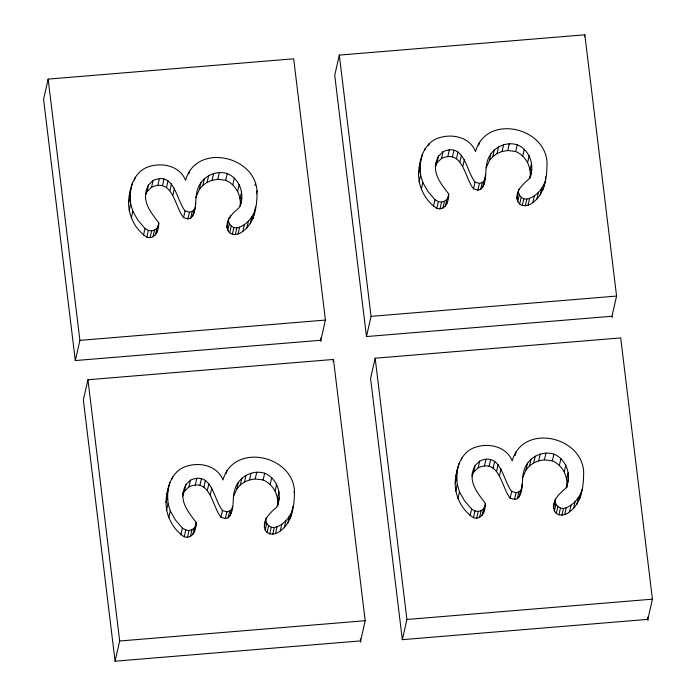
<?xml version="1.0" encoding="UTF-8"?>
<svg xmlns="http://www.w3.org/2000/svg" width="696" height="696" viewBox="0 0 696 696"><rect width="100%" height="100%" fill="white"/><g stroke="black" fill="none" stroke-linecap="round" stroke-linejoin="round"><path stroke-width="1.04" d="M232.76 506.531L231.611 509.298L229.645 511.064L226.87 511.83L222.476 510.516C213.576 499.441 211.889 470.557 190.504 480.153L185.945 484.538C177.854 499.772 187.424 510.916 196.176 522.461C196.446 529.264 192.87 539.539 184.24 536.79C171.033 528.151 163.691 511.099 166.675 495.448C168.267 482.928 174.174 469.147 187.668 465.928C200.935 462.013 217.561 466.129 223.007 480.005C233.16 442.534 292.05 454.766 294.443 490.515C294.547 504.67 292.755 521.965 280.27 530.978C275.955 534.745 268.273 535.929 265.202 530.039C261.74 520.434 269.822 513.039 276.39 507.48C283.037 495.448 277.634 478.474 264.671 473.228C251.5 469.147 237.075 477.908 234.335 491.402C232.168 499.798 234.865 511.195 228.114 517.798L225.339 518.563L220.945 517.25C212.045 506.166 210.357 477.291 188.973 486.878L184.423 491.263L182.578 496.248M485.312 178.098L484.164 180.864L482.206 182.63L479.431 183.396L475.037 182.082C466.129 170.999 464.441 142.123 443.065 151.711L438.506 156.095C430.415 171.329 439.976 182.474 448.729 194.027C448.998 200.831 445.431 211.106 436.801 208.356C423.594 199.717 416.251 182.656 419.236 167.014C420.819 154.495 426.735 140.714 440.229 137.495C453.496 133.58 470.122 137.695 475.559 151.571C485.721 114.101 544.611 126.333 547.004 162.081C547.108 176.236 545.316 193.531 532.832 202.536C528.516 206.312 520.834 207.495 517.763 201.596C514.3 192 522.383 184.597 528.951 179.046C535.598 167.005 530.187 150.031 517.224 144.794C504.052 140.705 489.636 149.466 486.895 162.968C484.729 171.355 487.426 182.761 480.675 189.364L477.9 190.121L473.506 188.807C464.606 177.732 462.918 148.848 441.534 158.444L436.975 162.829L435.505 166.814M521.965 487.435L520.808 490.202L518.851 491.968L516.075 492.733L511.682 491.42C502.773 480.344 501.094 451.46 479.709 461.057L475.15 465.441C467.06 480.675 476.621 491.82 485.373 503.365C485.643 510.177 482.076 520.451 473.445 517.702C460.239 509.063 452.896 492.002 455.88 476.36C457.463 463.832 463.379 450.051 476.873 446.832C490.141 442.917 506.766 447.032 512.204 460.909C522.365 423.438 581.256 435.679 583.648 471.418C583.753 485.582 581.96 502.877 569.476 511.882C565.161 515.658 557.479 516.841 554.408 510.942C550.945 501.337 559.027 493.942 565.596 488.392C572.242 476.351 566.831 459.377 553.868 454.131C540.705 450.051 526.28 458.812 523.54 472.306C521.374 480.701 524.071 492.107 517.319 498.701L514.544 499.467L510.151 498.153C501.25 487.078 499.563 458.194 478.178 467.79L473.619 472.175L472.149 476.16M195.35 206.886L194.201 209.653L192.235 211.419L189.46 212.184L185.066 210.871C176.166 199.796 174.478 170.911 153.094 180.508L148.544 184.892C140.453 200.126 150.014 211.271 158.766 222.816C159.036 229.619 155.46 239.894 146.83 237.153C133.623 228.505 126.289 211.454 129.265 195.811C130.857 183.283 136.764 169.502 150.258 166.283C163.534 162.368 180.151 166.483 185.597 180.36C195.75 142.889 254.64 155.13 257.033 190.869C257.137 205.033 255.354 222.329 242.86 231.333C238.545 235.109 230.872 236.292 227.801 230.393C224.33 220.789 232.42 213.394 238.98 207.843C245.627 195.802 240.224 178.829 227.261 173.582C214.09 169.502 199.665 178.263 196.933 191.757C194.758 200.152 197.455 211.558 190.713 218.153L187.929 218.918L183.544 217.604C174.635 206.521 172.947 177.645 151.563 187.233L147.013 191.626L145.908 194.61M128.673 202.858L130.204 196.124L130.796 189.077M166.083 502.503L167.606 495.769L168.206 488.723M418.635 174.061L420.166 167.336L420.758 160.28M455.28 483.407L456.811 476.673L457.402 469.626M193.819 213.62L194.158 209.844M231.229 513.257L231.568 509.489M483.79 184.823L484.12 181.056M520.434 494.169L520.686 491.341M156.965 232.429L157.235 229.55M194.375 532.075L194.645 529.195M446.928 203.641L447.11 201.718M483.581 512.987L483.85 510.098M226.913 227.566L228.845 217.926M264.323 527.211L266.255 517.572M516.884 198.769L518.807 189.138M553.529 508.115L555.452 498.475M529.9 178.254L531.77 169.433M566.544 487.6L568.414 478.77M48.154 79.109L43.57 99.302L75.307 360.563L320.839 340.257L325.423 320.064L293.677 58.803L48.154 79.109L79.901 340.37L75.307 360.563M132.449 182.796L129.265 195.811M87.94 379.746L83.346 399.939L115.092 661.2L360.615 640.894L365.2 620.702L333.462 359.44L87.94 379.746L119.677 641.007L115.092 661.2M134.511 180.168L135.163 177.289M129.143 210.679L130.665 203.945L130.204 196.124M131.353 218.031L132.884 211.297L130.665 203.945M147.013 191.626L148.544 184.892M151.563 187.233L153.094 180.508M143.472 235.213L145.003 228.488L137.939 220.223L132.884 211.297M157.827 185.484L159.349 178.759M146.83 237.153L148.361 230.42L145.003 228.488M150.075 237.614L151.606 230.889L154.512 230.098L156.939 228.253L158.497 225.704M162.455 185.832L163.986 179.107M152.981 236.831L154.512 230.098M155.408 234.978L156.939 228.253M166.501 187.546L168.023 180.812M157.67 227.627L158.766 222.816M169.972 190.608L171.503 183.874M172.904 195.028L174.435 188.303M188.79 173.965L189.442 171.085M183.544 217.604L185.066 210.871M187.929 218.918L189.46 212.184M190.713 218.153L192.235 211.419M192.67 216.386L194.201 209.653M195.245 205.042L195.689 203.119M195.802 197.577L199.404 189.373L200.926 182.639M199.404 189.373L202.884 185.336L204.415 178.611M202.884 185.336L207.112 182.317L208.643 175.583M207.112 182.317L212.08 180.299L213.611 173.565M212.08 180.299L217.796 179.29L219.318 172.564M241.799 198.221L240.277 204.955C241.034 194.628 235.379 184.414 225.73 180.316L227.261 173.582M232.786 184.762L234.308 178.028M168.328 489.175L169.859 482.441M230.35 217.239L230.785 215.316M227.801 230.393L229.323 223.66L228.445 220.832M172.13 478.857L172.573 476.934M237.719 191.191L239.241 184.457M166.544 510.316L168.075 503.591L167.606 495.769M229.706 232.769L231.229 226.035L229.323 223.66M240.033 198.882L241.564 192.148M232.325 234.317L233.856 227.583L231.229 226.035M168.763 517.667L170.294 510.942L168.075 503.591M240.285 206.338L240.946 203.458M235.344 234.648L236.875 227.923C244.983 226.104 251.186 219.362 254.475 211.976M238.11 233.96L239.641 227.227M182.717 494.395L183.379 491.515M242.86 231.333L244.392 224.599M184.423 491.263L185.945 484.538M255.014 185.51L255.449 183.587M246.915 227.914L248.446 221.18M188.973 486.878L190.504 480.153M256.38 193.758L257.033 190.869M250.282 223.703L251.804 216.969M180.882 534.859L182.413 528.133L175.349 519.868L170.294 510.942M195.228 485.129L196.759 478.396M184.24 536.79L185.771 530.065L182.413 528.133M187.485 537.26L189.016 530.535L191.922 529.743L194.349 527.89L195.898 525.35M199.865 485.477L201.388 478.752M190.391 536.477L191.922 529.743M192.818 534.624L194.349 527.89M203.902 487.191L205.433 480.457M195.298 526.307L196.176 522.461M207.382 490.254L208.913 483.52M210.314 494.673L211.836 487.948M226.191 473.611L226.852 470.731M220.945 517.25L222.476 510.516M225.339 518.563L226.87 511.83M228.114 517.798L229.645 511.064M230.08 516.032L231.611 509.298M233.612 496.309L236.805 489.018L238.337 482.285M236.805 489.018L240.294 484.982L241.825 478.256M339.309 55.106L334.724 75.299L366.47 336.56L611.993 316.254L616.578 296.061L584.831 34.8L339.309 55.106L371.055 316.367L366.47 336.56M240.294 484.982L244.522 481.963L246.045 475.229M244.522 481.963L249.49 479.944L251.021 473.21M249.49 479.944L255.197 478.935L256.728 472.21M279.209 497.866L277.678 504.6C278.444 494.273 272.788 484.059 263.14 479.953L264.671 473.228M270.187 484.407L271.718 477.673M265.202 530.039L266.733 523.305L265.855 520.477M275.12 490.837L276.651 484.103M267.107 532.414L268.639 525.68L266.733 523.305M277.443 498.527L278.974 491.794M269.735 533.954L271.257 527.229L268.639 525.68M277.695 505.983L278.348 503.104M272.754 534.293L274.285 527.568C282.393 525.75 288.596 519.007 291.876 511.621M275.52 533.606L277.051 526.872M280.27 530.978L281.802 524.245M284.325 527.559L285.856 520.826M294.008 492.437L294.443 490.515M287.683 523.348L289.214 516.615M333.001 361.459L333.462 359.44M375.161 358.214L370.577 378.406L402.323 639.668L647.846 619.362L652.43 599.169L620.693 337.908L375.161 358.214L406.908 619.475L402.323 639.668M420.889 160.732L422.411 154.007M424.69 150.414L425.125 148.492M419.105 181.882L420.636 175.148L420.166 167.336M428.692 145.534L429.127 143.611M421.324 189.234L422.855 182.5L420.636 175.148M435.278 165.961L435.94 163.073M436.975 162.829L438.506 156.095M441.534 158.444L443.065 151.711M433.443 206.425L434.974 199.691L427.901 191.435L422.855 182.5M447.789 156.696L449.32 149.962M436.801 208.356L438.332 201.623L434.974 199.691M440.046 208.826L441.569 202.092L444.474 201.309L446.91 199.456L448.459 196.907M452.417 157.044L453.949 150.31M442.952 208.034L444.474 201.309M445.379 206.19L446.91 199.456M456.463 158.749L457.994 152.024M447.859 197.873L448.729 194.027M459.943 161.82L461.465 155.086M462.866 166.24L464.397 159.506M478.752 145.177L479.413 142.288M473.506 188.807L475.037 182.082M477.9 190.121L479.431 183.396M480.675 189.364L482.206 182.63M482.641 187.589L484.164 180.864M484.781 178.167L485.651 174.322M486.165 167.875L489.366 160.576L490.897 153.851M489.366 160.576L492.855 156.548L494.377 149.814M492.855 156.548L497.075 153.52L498.606 146.795M497.075 153.52L502.051 151.511L503.573 144.777M502.051 151.511L507.758 150.501L509.289 143.768M530.239 176.158C530.996 165.839 525.35 155.617 515.701 151.519L517.224 144.794M522.748 155.965L524.279 149.24M517.763 201.596L519.294 194.871L518.407 192.044M457.75 469.113L459.064 463.345M527.681 162.403L529.212 155.669M461.335 459.76L461.77 457.837M519.668 203.971L521.2 197.246L519.294 194.871M455.75 491.228L457.281 484.494L456.811 476.673M530.004 170.094L531.527 163.36M522.287 205.52L523.818 198.795L521.2 197.246M530.256 177.55L530.909 174.661M457.968 498.58L459.499 491.846L457.281 484.494M525.315 205.859L526.837 199.126C534.954 197.316 541.149 190.573 544.437 183.179M528.073 205.172L529.604 198.438M532.832 202.536L534.363 195.811M472.14 474.341L472.584 472.419M473.619 472.175L475.15 465.441M536.886 199.117L538.417 192.392M478.178 467.79L479.709 461.057M540.244 194.915L541.775 188.181M470.087 515.762L471.618 509.037L464.545 500.772L459.499 491.846M484.433 466.033L485.965 459.308M473.445 517.702L474.977 510.968L471.618 509.037M584.379 36.818L584.831 34.8M476.69 518.172L478.213 511.438L481.119 510.647L483.555 508.802L485.103 506.253M489.07 466.381L490.593 459.656M479.596 517.38L481.119 510.647M482.023 515.527L483.555 508.802M493.107 468.095L494.638 461.361M484.72 506.253L485.373 503.365M496.587 471.157L498.118 464.432M499.51 475.577L501.042 468.852M515.179 455.48L516.058 451.634M510.151 498.153L511.682 491.42M514.544 499.467L516.075 492.733M517.319 498.701L518.851 491.968M519.286 496.935L520.808 490.202M521.643 486.548L522.296 483.668M522.409 478.126L526.011 469.922L527.542 463.188M526.011 469.922L529.499 465.885L531.022 459.16M529.499 465.885L533.719 462.866L535.25 456.132M533.719 462.866L538.695 460.848L540.218 454.123M538.695 460.848L544.403 459.838L545.934 453.113M566.883 485.503C567.649 475.185 561.994 464.963 552.346 460.865L553.868 454.131M559.393 465.311L560.924 458.577M554.408 510.942L555.939 504.208L555.051 501.381M564.326 471.74L565.857 465.015M556.313 513.317L557.844 506.584L555.939 504.208M566.648 479.431L568.171 472.697M558.932 514.866L560.463 508.132L557.844 506.584M566.683 487.853L567.553 484.007M561.959 515.197L563.49 508.472C571.599 506.653 577.802 499.911 581.082 492.524M564.726 514.509L566.248 507.775M569.476 511.882L571.007 505.148M573.53 508.463L575.061 501.729M576.888 504.252L578.419 497.518M252.944 218.701L255.554 206.634M290.354 518.346L292.964 506.279M542.906 189.912L545.534 179.846L545.516 176.836M579.55 499.25L582.178 489.192M166.675 495.448L168.049 490.219M419.236 167.014L420.61 161.785M455.88 476.36L457.533 470.078M79.901 340.37L325.423 320.064M371.055 316.367L616.578 296.061M119.677 641.007L365.2 620.702M406.908 619.475L652.43 599.169M523.818 198.795L526.837 199.126M233.856 227.583L236.875 227.923M560.463 508.132L563.49 508.472M271.257 527.229L274.285 527.568M507.758 150.501L515.701 151.519M217.796 179.29L225.73 180.316M544.403 459.838L552.346 460.865M255.197 478.935L263.14 479.953M438.332 201.623L441.569 202.092M148.361 230.42L151.606 230.889M474.977 510.968L478.213 511.438M185.771 530.065L189.016 530.535M611.993 316.254L612.141 317.507M647.585 617.204L647.993 620.606M360.354 638.745L360.772 642.147M320.578 338.108L320.986 341.501"/></g></svg>
